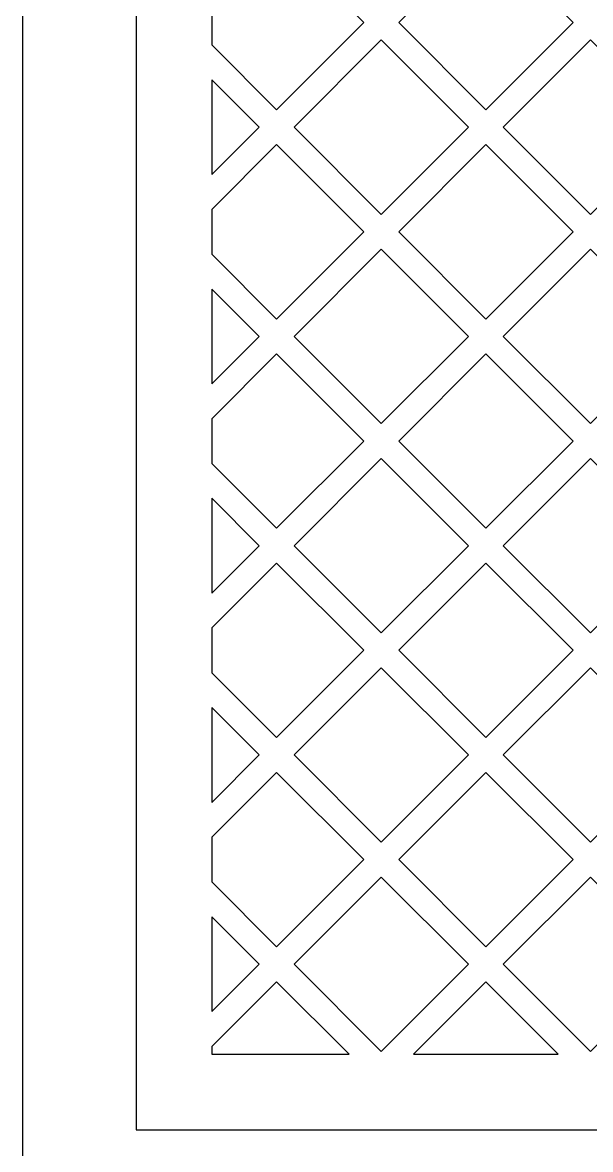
# Model space of a CAD drawing. Header units: centimetres. Extents: x -8.8 to 9.2, y -14.4 to 14.5.
# Drawn here: x -8.77 to -4.63, y -8.35 to -0.15 of the extents above; entities that cross this region are included whole.
import ezdxf

# ---------------------------------------------------------------- set-up
doc = ezdxf.new("R2010")
doc.units = ezdxf.units.CM
doc.header["$MEASUREMENT"] = 0
doc.layers.add('layer 1', color=7, linetype='Continuous')

msp = doc.modelspace()

# ---------------------------------------------------------------- linework, layer by layer
at = {"layer": 'layer 1', "color": 242}
for points, knots in [([(-8.76794, 14.52888), (-8.76794, 14.52888), (-0.49995, 14.52888), (-0.49995, 14.52888), (-0.49995, 14.52888), (-0.49995, 14.52888), (-0.49995, -14.40909), (-0.49995, -14.40909), (-0.49995, -14.40909), (-0.49995, -14.40909), (-8.76794, -14.40909), (-8.76794, -14.40909), (-8.76794, -14.40909), (-8.76794, -14.40909), (-8.76794, 14.52888), (-8.76794, 14.52888)], [0, 0, 0, 0, 0.2, 0.2, 0.2, 0.2, 0.4, 0.4, 0.4, 0.4, 0.6, 0.6, 0.6, 0.6, 1, 1, 1, 1]), ([(-7.94112, 9.4303), (-7.94112, 9.4303), (-1.32677, 9.4303), (-1.32677, 9.4303), (-1.32677, 9.4303), (-1.32677, 9.4303), (-1.32677, -8.2081), (-1.32677, -8.2081), (-1.32677, -8.2081), (-1.32677, -8.2081), (-7.94112, -8.2081), (-7.94112, -8.2081), (-7.94112, -8.2081), (-7.94112, -8.2081), (-7.94112, 9.4303), (-7.94112, 9.4303)], [0, 0, 0, 0, 0.2, 0.2, 0.2, 0.2, 0.4, 0.4, 0.4, 0.4, 0.6, 0.6, 0.6, 0.6, 1, 1, 1, 1]), ([(-7.94112, 9.4303), (-7.94112, 9.4303), (-1.32677, 9.4303), (-1.32677, 9.4303), (-1.32677, 9.4303), (-1.32677, 9.4303), (-1.32677, -8.2081), (-1.32677, -8.2081), (-1.32677, -8.2081), (-1.32677, -8.2081), (-7.94112, -8.2081), (-7.94112, -8.2081), (-7.94112, -8.2081), (-7.94112, -8.2081), (-7.94112, 9.4303), (-7.94112, 9.4303)], [0, 0, 0, 0, 0.2, 0.2, 0.2, 0.2, 0.4, 0.4, 0.4, 0.4, 0.6, 0.6, 0.6, 0.6, 1, 1, 1, 1]), ([(-7.38995, -0.31296), (-7.38995, -0.31296), (-7.38995, 0.01237), (-7.38995, 0.01237), (-7.38995, 0.01237), (-7.38995, 0.01237), (-6.91813, 0.48421), (-6.91813, 0.48421), (-6.91813, 0.48421), (-6.91813, 0.48421), (-6.28361, -0.15031), (-6.28361, -0.15031), (-6.28361, -0.15031), (-6.28361, -0.15031), (-6.91813, -0.78478), (-6.91813, -0.78478), (-6.91813, -0.78478), (-6.91813, -0.78478), (-7.38995, -0.31296), (-7.38995, -0.31296)], [0, 0, 0, 0, 0.1666667, 0.1666667, 0.1666667, 0.1666667, 0.3333333, 0.3333333, 0.3333333, 0.3333333, 0.5, 0.5, 0.5, 0.5, 0.6666667, 0.6666667, 0.6666667, 0.6666667, 1, 1, 1, 1]), ([(-5.39533, 0.48421), (-5.39533, 0.48421), (-4.76082, -0.15031), (-4.76082, -0.15031), (-4.76082, -0.15031), (-4.76082, -0.15031), (-5.39533, -0.78478), (-5.39533, -0.78478), (-5.39533, -0.78478), (-5.39533, -0.78478), (-6.02985, -0.15031), (-6.02985, -0.15031), (-6.02985, -0.15031), (-6.02985, -0.15031), (-5.39533, 0.48421), (-5.39533, 0.48421)], [0, 0, 0, 0, 0.2, 0.2, 0.2, 0.2, 0.4, 0.4, 0.4, 0.4, 0.6, 0.6, 0.6, 0.6, 1, 1, 1, 1]), ([(-6.15672, -0.27719), (-6.15672, -0.27719), (-5.52223, -0.91167), (-5.52223, -0.91167), (-5.52223, -0.91167), (-5.52223, -0.91167), (-6.15672, -1.5462), (-6.15672, -1.5462), (-6.15672, -1.5462), (-6.15672, -1.5462), (-6.79122, -0.91167), (-6.79122, -0.91167), (-6.79122, -0.91167), (-6.79122, -0.91167), (-6.15672, -0.27719), (-6.15672, -0.27719)], [0, 0, 0, 0, 0.2, 0.2, 0.2, 0.2, 0.4, 0.4, 0.4, 0.4, 0.6, 0.6, 0.6, 0.6, 1, 1, 1, 1]), ([(-4.63395, -0.27719), (-4.63395, -0.27719), (-3.99946, -0.91167), (-3.99946, -0.91167), (-3.99946, -0.91167), (-3.99946, -0.91167), (-4.63395, -1.5462), (-4.63395, -1.5462), (-4.63395, -1.5462), (-4.63395, -1.5462), (-5.26843, -0.91167), (-5.26843, -0.91167), (-5.26843, -0.91167), (-5.26843, -0.91167), (-4.63395, -0.27719), (-4.63395, -0.27719)], [0, 0, 0, 0, 0.2, 0.2, 0.2, 0.2, 0.4, 0.4, 0.4, 0.4, 0.6, 0.6, 0.6, 0.6, 1, 1, 1, 1]), ([(-7.38995, -1.25663), (-7.38995, -1.25663), (-7.38995, -0.56677), (-7.38995, -0.56677), (-7.38995, -0.56677), (-7.38995, -0.56677), (-7.04501, -0.91167), (-7.04501, -0.91167), (-7.04501, -0.91167), (-7.04501, -0.91167), (-7.38995, -1.25663), (-7.38995, -1.25663)], [0, 0, 0, 0, 0.25, 0.25, 0.25, 0.25, 0.5, 0.5, 0.5, 0.5, 1, 1, 1, 1]), ([(-7.38995, -1.83575), (-7.38995, -1.83575), (-7.38995, -1.51036), (-7.38995, -1.51036), (-7.38995, -1.51036), (-7.38995, -1.51036), (-6.91813, -1.03857), (-6.91813, -1.03857), (-6.91813, -1.03857), (-6.91813, -1.03857), (-6.28361, -1.6731), (-6.28361, -1.6731), (-6.28361, -1.6731), (-6.28361, -1.6731), (-6.91813, -2.30761), (-6.91813, -2.30761), (-6.91813, -2.30761), (-6.91813, -2.30761), (-7.38995, -1.83575), (-7.38995, -1.83575)], [0, 0, 0, 0, 0.1666667, 0.1666667, 0.1666667, 0.1666667, 0.3333333, 0.3333333, 0.3333333, 0.3333333, 0.5, 0.5, 0.5, 0.5, 0.6666667, 0.6666667, 0.6666667, 0.6666667, 1, 1, 1, 1]), ([(-5.39533, -1.03857), (-5.39533, -1.03857), (-4.76082, -1.6731), (-4.76082, -1.6731), (-4.76082, -1.6731), (-4.76082, -1.6731), (-5.39533, -2.30761), (-5.39533, -2.30761), (-5.39533, -2.30761), (-5.39533, -2.30761), (-6.02985, -1.6731), (-6.02985, -1.6731), (-6.02985, -1.6731), (-6.02985, -1.6731), (-5.39533, -1.03857), (-5.39533, -1.03857)], [0, 0, 0, 0, 0.2, 0.2, 0.2, 0.2, 0.4, 0.4, 0.4, 0.4, 0.6, 0.6, 0.6, 0.6, 1, 1, 1, 1]), ([(-6.15672, -1.80001), (-6.15672, -1.80001), (-5.52223, -2.43444), (-5.52223, -2.43444), (-5.52223, -2.43444), (-5.52223, -2.43444), (-6.15672, -3.06895), (-6.15672, -3.06895), (-6.15672, -3.06895), (-6.15672, -3.06895), (-6.79122, -2.43444), (-6.79122, -2.43444), (-6.79122, -2.43444), (-6.79122, -2.43444), (-6.15672, -1.80001), (-6.15672, -1.80001)], [0, 0, 0, 0, 0.2, 0.2, 0.2, 0.2, 0.4, 0.4, 0.4, 0.4, 0.6, 0.6, 0.6, 0.6, 1, 1, 1, 1]), ([(-4.63395, -1.80001), (-4.63395, -1.80001), (-3.99946, -2.43444), (-3.99946, -2.43444), (-3.99946, -2.43444), (-3.99946, -2.43444), (-4.63395, -3.06895), (-4.63395, -3.06895), (-4.63395, -3.06895), (-4.63395, -3.06895), (-5.26843, -2.43444), (-5.26843, -2.43444), (-5.26843, -2.43444), (-5.26843, -2.43444), (-4.63395, -1.80001), (-4.63395, -1.80001)], [0, 0, 0, 0, 0.2, 0.2, 0.2, 0.2, 0.4, 0.4, 0.4, 0.4, 0.6, 0.6, 0.6, 0.6, 1, 1, 1, 1]), ([(-7.38995, -2.77938), (-7.38995, -2.77938), (-7.38995, -2.08956), (-7.38995, -2.08956), (-7.38995, -2.08956), (-7.38995, -2.08956), (-7.04501, -2.43444), (-7.04501, -2.43444), (-7.04501, -2.43444), (-7.04501, -2.43444), (-7.38995, -2.77938), (-7.38995, -2.77938)], [0, 0, 0, 0, 0.25, 0.25, 0.25, 0.25, 0.5, 0.5, 0.5, 0.5, 1, 1, 1, 1]), ([(-7.38995, -3.3585), (-7.38995, -3.3585), (-7.38995, -3.03319), (-7.38995, -3.03319), (-7.38995, -3.03319), (-7.38995, -3.03319), (-6.91813, -2.56134), (-6.91813, -2.56134), (-6.91813, -2.56134), (-6.91813, -2.56134), (-6.28361, -3.19586), (-6.28361, -3.19586), (-6.28361, -3.19586), (-6.28361, -3.19586), (-6.91813, -3.83036), (-6.91813, -3.83036), (-6.91813, -3.83036), (-6.91813, -3.83036), (-7.38995, -3.3585), (-7.38995, -3.3585)], [0, 0, 0, 0, 0.1666667, 0.1666667, 0.1666667, 0.1666667, 0.3333333, 0.3333333, 0.3333333, 0.3333333, 0.5, 0.5, 0.5, 0.5, 0.6666667, 0.6666667, 0.6666667, 0.6666667, 1, 1, 1, 1]), ([(-5.39533, -2.56134), (-5.39533, -2.56134), (-4.76082, -3.19586), (-4.76082, -3.19586), (-4.76082, -3.19586), (-4.76082, -3.19586), (-5.39533, -3.83036), (-5.39533, -3.83036), (-5.39533, -3.83036), (-5.39533, -3.83036), (-6.02985, -3.19586), (-6.02985, -3.19586), (-6.02985, -3.19586), (-6.02985, -3.19586), (-5.39533, -2.56134), (-5.39533, -2.56134)], [0, 0, 0, 0, 0.2, 0.2, 0.2, 0.2, 0.4, 0.4, 0.4, 0.4, 0.6, 0.6, 0.6, 0.6, 1, 1, 1, 1]), ([(-6.15672, -3.32273), (-6.15672, -3.32273), (-5.52223, -3.95724), (-5.52223, -3.95724), (-5.52223, -3.95724), (-5.52223, -3.95724), (-6.15672, -4.59174), (-6.15672, -4.59174), (-6.15672, -4.59174), (-6.15672, -4.59174), (-6.79122, -3.95724), (-6.79122, -3.95724), (-6.79122, -3.95724), (-6.79122, -3.95724), (-6.15672, -3.32273), (-6.15672, -3.32273)], [0, 0, 0, 0, 0.2, 0.2, 0.2, 0.2, 0.4, 0.4, 0.4, 0.4, 0.6, 0.6, 0.6, 0.6, 1, 1, 1, 1]), ([(-4.63395, -3.32273), (-4.63395, -3.32273), (-3.99946, -3.95724), (-3.99946, -3.95724), (-3.99946, -3.95724), (-3.99946, -3.95724), (-4.63395, -4.59174), (-4.63395, -4.59174), (-4.63395, -4.59174), (-4.63395, -4.59174), (-5.26843, -3.95724), (-5.26843, -3.95724), (-5.26843, -3.95724), (-5.26843, -3.95724), (-4.63395, -3.32273), (-4.63395, -3.32273)], [0, 0, 0, 0, 0.2, 0.2, 0.2, 0.2, 0.4, 0.4, 0.4, 0.4, 0.6, 0.6, 0.6, 0.6, 1, 1, 1, 1]), ([(-7.38995, -4.30218), (-7.38995, -4.30218), (-7.38995, -3.61231), (-7.38995, -3.61231), (-7.38995, -3.61231), (-7.38995, -3.61231), (-7.04501, -3.95724), (-7.04501, -3.95724), (-7.04501, -3.95724), (-7.04501, -3.95724), (-7.38995, -4.30218), (-7.38995, -4.30218)], [0, 0, 0, 0, 0.25, 0.25, 0.25, 0.25, 0.5, 0.5, 0.5, 0.5, 1, 1, 1, 1]), ([(-7.38995, -4.88128), (-7.38995, -4.88128), (-7.38995, -4.55599), (-7.38995, -4.55599), (-7.38995, -4.55599), (-7.38995, -4.55599), (-6.91813, -4.08413), (-6.91813, -4.08413), (-6.91813, -4.08413), (-6.91813, -4.08413), (-6.28361, -4.71863), (-6.28361, -4.71863), (-6.28361, -4.71863), (-6.28361, -4.71863), (-6.91813, -5.35316), (-6.91813, -5.35316), (-6.91813, -5.35316), (-6.91813, -5.35316), (-7.38995, -4.88128), (-7.38995, -4.88128)], [0, 0, 0, 0, 0.1666667, 0.1666667, 0.1666667, 0.1666667, 0.3333333, 0.3333333, 0.3333333, 0.3333333, 0.5, 0.5, 0.5, 0.5, 0.6666667, 0.6666667, 0.6666667, 0.6666667, 1, 1, 1, 1]), ([(-5.39533, -4.08413), (-5.39533, -4.08413), (-4.76082, -4.71863), (-4.76082, -4.71863), (-4.76082, -4.71863), (-4.76082, -4.71863), (-5.39533, -5.35316), (-5.39533, -5.35316), (-5.39533, -5.35316), (-5.39533, -5.35316), (-6.02985, -4.71863), (-6.02985, -4.71863), (-6.02985, -4.71863), (-6.02985, -4.71863), (-5.39533, -4.08413), (-5.39533, -4.08413)], [0, 0, 0, 0, 0.2, 0.2, 0.2, 0.2, 0.4, 0.4, 0.4, 0.4, 0.6, 0.6, 0.6, 0.6, 1, 1, 1, 1]), ([(-6.15672, -4.84558), (-6.15672, -4.84558), (-5.52223, -5.48003), (-5.52223, -5.48003), (-5.52223, -5.48003), (-5.52223, -5.48003), (-6.15672, -6.1145), (-6.15672, -6.1145), (-6.15672, -6.1145), (-6.15672, -6.1145), (-6.79122, -5.48003), (-6.79122, -5.48003), (-6.79122, -5.48003), (-6.79122, -5.48003), (-6.15672, -4.84558), (-6.15672, -4.84558)], [0, 0, 0, 0, 0.2, 0.2, 0.2, 0.2, 0.4, 0.4, 0.4, 0.4, 0.6, 0.6, 0.6, 0.6, 1, 1, 1, 1]), ([(-4.63395, -4.84558), (-4.63395, -4.84558), (-3.99946, -5.48003), (-3.99946, -5.48003), (-3.99946, -5.48003), (-3.99946, -5.48003), (-4.63395, -6.1145), (-4.63395, -6.1145), (-4.63395, -6.1145), (-4.63395, -6.1145), (-5.26843, -5.48003), (-5.26843, -5.48003), (-5.26843, -5.48003), (-5.26843, -5.48003), (-4.63395, -4.84558), (-4.63395, -4.84558)], [0, 0, 0, 0, 0.2, 0.2, 0.2, 0.2, 0.4, 0.4, 0.4, 0.4, 0.6, 0.6, 0.6, 0.6, 1, 1, 1, 1]), ([(-7.38995, -5.82494), (-7.38995, -5.82494), (-7.38995, -5.1351), (-7.38995, -5.1351), (-7.38995, -5.1351), (-7.38995, -5.1351), (-7.04501, -5.48003), (-7.04501, -5.48003), (-7.04501, -5.48003), (-7.04501, -5.48003), (-7.38995, -5.82494), (-7.38995, -5.82494)], [0, 0, 0, 0, 0.25, 0.25, 0.25, 0.25, 0.5, 0.5, 0.5, 0.5, 1, 1, 1, 1]), ([(-7.38995, -6.40406), (-7.38995, -6.40406), (-7.38995, -6.07873), (-7.38995, -6.07873), (-7.38995, -6.07873), (-7.38995, -6.07873), (-6.91813, -5.6069), (-6.91813, -5.6069), (-6.91813, -5.6069), (-6.91813, -5.6069), (-6.28361, -6.24143), (-6.28361, -6.24143), (-6.28361, -6.24143), (-6.28361, -6.24143), (-6.91813, -6.8759), (-6.91813, -6.8759), (-6.91813, -6.8759), (-6.91813, -6.8759), (-7.38995, -6.40406), (-7.38995, -6.40406)], [0, 0, 0, 0, 0.1666667, 0.1666667, 0.1666667, 0.1666667, 0.3333333, 0.3333333, 0.3333333, 0.3333333, 0.5, 0.5, 0.5, 0.5, 0.6666667, 0.6666667, 0.6666667, 0.6666667, 1, 1, 1, 1]), ([(-5.39533, -5.6069), (-5.39533, -5.6069), (-4.76082, -6.24143), (-4.76082, -6.24143), (-4.76082, -6.24143), (-4.76082, -6.24143), (-5.39533, -6.8759), (-5.39533, -6.8759), (-5.39533, -6.8759), (-5.39533, -6.8759), (-6.02985, -6.24143), (-6.02985, -6.24143), (-6.02985, -6.24143), (-6.02985, -6.24143), (-5.39533, -5.6069), (-5.39533, -5.6069)], [0, 0, 0, 0, 0.2, 0.2, 0.2, 0.2, 0.4, 0.4, 0.4, 0.4, 0.6, 0.6, 0.6, 0.6, 1, 1, 1, 1]), ([(-6.15672, -6.36833), (-6.15672, -6.36833), (-5.52223, -7.00281), (-5.52223, -7.00281), (-5.52223, -7.00281), (-5.52223, -7.00281), (-6.15672, -7.63728), (-6.15672, -7.63728), (-6.15672, -7.63728), (-6.15672, -7.63728), (-6.79122, -7.00281), (-6.79122, -7.00281), (-6.79122, -7.00281), (-6.79122, -7.00281), (-6.15672, -6.36833), (-6.15672, -6.36833)], [0, 0, 0, 0, 0.2, 0.2, 0.2, 0.2, 0.4, 0.4, 0.4, 0.4, 0.6, 0.6, 0.6, 0.6, 1, 1, 1, 1]), ([(-4.63395, -6.36833), (-4.63395, -6.36833), (-3.99946, -7.00281), (-3.99946, -7.00281), (-3.99946, -7.00281), (-3.99946, -7.00281), (-4.63395, -7.63728), (-4.63395, -7.63728), (-4.63395, -7.63728), (-4.63395, -7.63728), (-5.26843, -7.00281), (-5.26843, -7.00281), (-5.26843, -7.00281), (-5.26843, -7.00281), (-4.63395, -6.36833), (-4.63395, -6.36833)], [0, 0, 0, 0, 0.2, 0.2, 0.2, 0.2, 0.4, 0.4, 0.4, 0.4, 0.6, 0.6, 0.6, 0.6, 1, 1, 1, 1]), ([(-7.38995, -7.34772), (-7.38995, -7.34772), (-7.38995, -6.65787), (-7.38995, -6.65787), (-7.38995, -6.65787), (-7.38995, -6.65787), (-7.04501, -7.00281), (-7.04501, -7.00281), (-7.04501, -7.00281), (-7.04501, -7.00281), (-7.38995, -7.34772), (-7.38995, -7.34772)], [0, 0, 0, 0, 0.25, 0.25, 0.25, 0.25, 0.5, 0.5, 0.5, 0.5, 1, 1, 1, 1]), ([(-6.39091, -7.65686), (-6.39091, -7.65686), (-7.38995, -7.65686), (-7.38995, -7.65686), (-7.38995, -7.65686), (-7.38995, -7.65686), (-7.38995, -7.60153), (-7.38995, -7.60153), (-7.38995, -7.60153), (-7.38995, -7.60153), (-6.91813, -7.1297), (-6.91813, -7.1297), (-6.91813, -7.1297), (-6.91813, -7.1297), (-6.39091, -7.65686), (-6.39091, -7.65686)], [0, 0, 0, 0, 0.2, 0.2, 0.2, 0.2, 0.4, 0.4, 0.4, 0.4, 0.6, 0.6, 0.6, 0.6, 1, 1, 1, 1]), ([(-4.86814, -7.65686), (-4.86814, -7.65686), (-5.92252, -7.65686), (-5.92252, -7.65686), (-5.92252, -7.65686), (-5.92252, -7.65686), (-5.39533, -7.1297), (-5.39533, -7.1297), (-5.39533, -7.1297), (-5.39533, -7.1297), (-4.86814, -7.65686), (-4.86814, -7.65686)], [0, 0, 0, 0, 0.25, 0.25, 0.25, 0.25, 0.5, 0.5, 0.5, 0.5, 1, 1, 1, 1])]:
    msp.add_open_spline(points, degree=3, knots=knots, dxfattribs=at)
at = {"layer": 'layer 1', "color": 177, "lineweight": 9}
for points, knots in [([(-8.76794, 14.52888), (-8.76794, 14.52888), (-0.49995, 14.52888), (-0.49995, 14.52888), (-0.49995, 14.52888), (-0.49995, 14.52888), (-0.49995, -14.40909), (-0.49995, -14.40909), (-0.49995, -14.40909), (-0.49995, -14.40909), (-8.76794, -14.40909), (-8.76794, -14.40909), (-8.76794, -14.40909), (-8.76794, -14.40909), (-8.76794, 14.52888), (-8.76794, 14.52888)], [0, 0, 0, 0, 0.2, 0.2, 0.2, 0.2, 0.4, 0.4, 0.4, 0.4, 0.6, 0.6, 0.6, 0.6, 1, 1, 1, 1]), ([(-7.94112, 9.4303), (-7.94112, 9.4303), (-1.32677, 9.4303), (-1.32677, 9.4303), (-1.32677, 9.4303), (-1.32677, 9.4303), (-1.32677, -8.2081), (-1.32677, -8.2081), (-1.32677, -8.2081), (-1.32677, -8.2081), (-7.94112, -8.2081), (-7.94112, -8.2081), (-7.94112, -8.2081), (-7.94112, -8.2081), (-7.94112, 9.4303), (-7.94112, 9.4303)], [0, 0, 0, 0, 0.2, 0.2, 0.2, 0.2, 0.4, 0.4, 0.4, 0.4, 0.6, 0.6, 0.6, 0.6, 1, 1, 1, 1]), ([(-7.94112, 9.4303), (-7.94112, 9.4303), (-1.32677, 9.4303), (-1.32677, 9.4303), (-1.32677, 9.4303), (-1.32677, 9.4303), (-1.32677, -8.2081), (-1.32677, -8.2081), (-1.32677, -8.2081), (-1.32677, -8.2081), (-7.94112, -8.2081), (-7.94112, -8.2081), (-7.94112, -8.2081), (-7.94112, -8.2081), (-7.94112, 9.4303), (-7.94112, 9.4303)], [0, 0, 0, 0, 0.2, 0.2, 0.2, 0.2, 0.4, 0.4, 0.4, 0.4, 0.6, 0.6, 0.6, 0.6, 1, 1, 1, 1]), ([(-7.38995, -0.31296), (-7.38995, -0.31296), (-7.38995, 0.01237), (-7.38995, 0.01237), (-7.38995, 0.01237), (-7.38995, 0.01237), (-6.91813, 0.48421), (-6.91813, 0.48421), (-6.91813, 0.48421), (-6.91813, 0.48421), (-6.28361, -0.15031), (-6.28361, -0.15031), (-6.28361, -0.15031), (-6.28361, -0.15031), (-6.91813, -0.78478), (-6.91813, -0.78478), (-6.91813, -0.78478), (-6.91813, -0.78478), (-7.38995, -0.31296), (-7.38995, -0.31296)], [0, 0, 0, 0, 0.1666667, 0.1666667, 0.1666667, 0.1666667, 0.3333333, 0.3333333, 0.3333333, 0.3333333, 0.5, 0.5, 0.5, 0.5, 0.6666667, 0.6666667, 0.6666667, 0.6666667, 1, 1, 1, 1]), ([(-5.39533, 0.48421), (-5.39533, 0.48421), (-4.76082, -0.15031), (-4.76082, -0.15031), (-4.76082, -0.15031), (-4.76082, -0.15031), (-5.39533, -0.78478), (-5.39533, -0.78478), (-5.39533, -0.78478), (-5.39533, -0.78478), (-6.02985, -0.15031), (-6.02985, -0.15031), (-6.02985, -0.15031), (-6.02985, -0.15031), (-5.39533, 0.48421), (-5.39533, 0.48421)], [0, 0, 0, 0, 0.2, 0.2, 0.2, 0.2, 0.4, 0.4, 0.4, 0.4, 0.6, 0.6, 0.6, 0.6, 1, 1, 1, 1]), ([(-6.15672, -0.27719), (-6.15672, -0.27719), (-5.52223, -0.91167), (-5.52223, -0.91167), (-5.52223, -0.91167), (-5.52223, -0.91167), (-6.15672, -1.5462), (-6.15672, -1.5462), (-6.15672, -1.5462), (-6.15672, -1.5462), (-6.79122, -0.91167), (-6.79122, -0.91167), (-6.79122, -0.91167), (-6.79122, -0.91167), (-6.15672, -0.27719), (-6.15672, -0.27719)], [0, 0, 0, 0, 0.2, 0.2, 0.2, 0.2, 0.4, 0.4, 0.4, 0.4, 0.6, 0.6, 0.6, 0.6, 1, 1, 1, 1]), ([(-4.63395, -0.27719), (-4.63395, -0.27719), (-3.99946, -0.91167), (-3.99946, -0.91167), (-3.99946, -0.91167), (-3.99946, -0.91167), (-4.63395, -1.5462), (-4.63395, -1.5462), (-4.63395, -1.5462), (-4.63395, -1.5462), (-5.26843, -0.91167), (-5.26843, -0.91167), (-5.26843, -0.91167), (-5.26843, -0.91167), (-4.63395, -0.27719), (-4.63395, -0.27719)], [0, 0, 0, 0, 0.2, 0.2, 0.2, 0.2, 0.4, 0.4, 0.4, 0.4, 0.6, 0.6, 0.6, 0.6, 1, 1, 1, 1]), ([(-7.38995, -1.25663), (-7.38995, -1.25663), (-7.38995, -0.56677), (-7.38995, -0.56677), (-7.38995, -0.56677), (-7.38995, -0.56677), (-7.04501, -0.91167), (-7.04501, -0.91167), (-7.04501, -0.91167), (-7.04501, -0.91167), (-7.38995, -1.25663), (-7.38995, -1.25663)], [0, 0, 0, 0, 0.25, 0.25, 0.25, 0.25, 0.5, 0.5, 0.5, 0.5, 1, 1, 1, 1]), ([(-7.38995, -1.83575), (-7.38995, -1.83575), (-7.38995, -1.51036), (-7.38995, -1.51036), (-7.38995, -1.51036), (-7.38995, -1.51036), (-6.91813, -1.03857), (-6.91813, -1.03857), (-6.91813, -1.03857), (-6.91813, -1.03857), (-6.28361, -1.6731), (-6.28361, -1.6731), (-6.28361, -1.6731), (-6.28361, -1.6731), (-6.91813, -2.30761), (-6.91813, -2.30761), (-6.91813, -2.30761), (-6.91813, -2.30761), (-7.38995, -1.83575), (-7.38995, -1.83575)], [0, 0, 0, 0, 0.1666667, 0.1666667, 0.1666667, 0.1666667, 0.3333333, 0.3333333, 0.3333333, 0.3333333, 0.5, 0.5, 0.5, 0.5, 0.6666667, 0.6666667, 0.6666667, 0.6666667, 1, 1, 1, 1]), ([(-5.39533, -1.03857), (-5.39533, -1.03857), (-4.76082, -1.6731), (-4.76082, -1.6731), (-4.76082, -1.6731), (-4.76082, -1.6731), (-5.39533, -2.30761), (-5.39533, -2.30761), (-5.39533, -2.30761), (-5.39533, -2.30761), (-6.02985, -1.6731), (-6.02985, -1.6731), (-6.02985, -1.6731), (-6.02985, -1.6731), (-5.39533, -1.03857), (-5.39533, -1.03857)], [0, 0, 0, 0, 0.2, 0.2, 0.2, 0.2, 0.4, 0.4, 0.4, 0.4, 0.6, 0.6, 0.6, 0.6, 1, 1, 1, 1]), ([(-6.15672, -1.80001), (-6.15672, -1.80001), (-5.52223, -2.43444), (-5.52223, -2.43444), (-5.52223, -2.43444), (-5.52223, -2.43444), (-6.15672, -3.06895), (-6.15672, -3.06895), (-6.15672, -3.06895), (-6.15672, -3.06895), (-6.79122, -2.43444), (-6.79122, -2.43444), (-6.79122, -2.43444), (-6.79122, -2.43444), (-6.15672, -1.80001), (-6.15672, -1.80001)], [0, 0, 0, 0, 0.2, 0.2, 0.2, 0.2, 0.4, 0.4, 0.4, 0.4, 0.6, 0.6, 0.6, 0.6, 1, 1, 1, 1]), ([(-4.63395, -1.80001), (-4.63395, -1.80001), (-3.99946, -2.43444), (-3.99946, -2.43444), (-3.99946, -2.43444), (-3.99946, -2.43444), (-4.63395, -3.06895), (-4.63395, -3.06895), (-4.63395, -3.06895), (-4.63395, -3.06895), (-5.26843, -2.43444), (-5.26843, -2.43444), (-5.26843, -2.43444), (-5.26843, -2.43444), (-4.63395, -1.80001), (-4.63395, -1.80001)], [0, 0, 0, 0, 0.2, 0.2, 0.2, 0.2, 0.4, 0.4, 0.4, 0.4, 0.6, 0.6, 0.6, 0.6, 1, 1, 1, 1]), ([(-7.38995, -2.77938), (-7.38995, -2.77938), (-7.38995, -2.08956), (-7.38995, -2.08956), (-7.38995, -2.08956), (-7.38995, -2.08956), (-7.04501, -2.43444), (-7.04501, -2.43444), (-7.04501, -2.43444), (-7.04501, -2.43444), (-7.38995, -2.77938), (-7.38995, -2.77938)], [0, 0, 0, 0, 0.25, 0.25, 0.25, 0.25, 0.5, 0.5, 0.5, 0.5, 1, 1, 1, 1]), ([(-7.38995, -3.3585), (-7.38995, -3.3585), (-7.38995, -3.03319), (-7.38995, -3.03319), (-7.38995, -3.03319), (-7.38995, -3.03319), (-6.91813, -2.56134), (-6.91813, -2.56134), (-6.91813, -2.56134), (-6.91813, -2.56134), (-6.28361, -3.19586), (-6.28361, -3.19586), (-6.28361, -3.19586), (-6.28361, -3.19586), (-6.91813, -3.83036), (-6.91813, -3.83036), (-6.91813, -3.83036), (-6.91813, -3.83036), (-7.38995, -3.3585), (-7.38995, -3.3585)], [0, 0, 0, 0, 0.1666667, 0.1666667, 0.1666667, 0.1666667, 0.3333333, 0.3333333, 0.3333333, 0.3333333, 0.5, 0.5, 0.5, 0.5, 0.6666667, 0.6666667, 0.6666667, 0.6666667, 1, 1, 1, 1]), ([(-5.39533, -2.56134), (-5.39533, -2.56134), (-4.76082, -3.19586), (-4.76082, -3.19586), (-4.76082, -3.19586), (-4.76082, -3.19586), (-5.39533, -3.83036), (-5.39533, -3.83036), (-5.39533, -3.83036), (-5.39533, -3.83036), (-6.02985, -3.19586), (-6.02985, -3.19586), (-6.02985, -3.19586), (-6.02985, -3.19586), (-5.39533, -2.56134), (-5.39533, -2.56134)], [0, 0, 0, 0, 0.2, 0.2, 0.2, 0.2, 0.4, 0.4, 0.4, 0.4, 0.6, 0.6, 0.6, 0.6, 1, 1, 1, 1]), ([(-6.15672, -3.32273), (-6.15672, -3.32273), (-5.52223, -3.95724), (-5.52223, -3.95724), (-5.52223, -3.95724), (-5.52223, -3.95724), (-6.15672, -4.59174), (-6.15672, -4.59174), (-6.15672, -4.59174), (-6.15672, -4.59174), (-6.79122, -3.95724), (-6.79122, -3.95724), (-6.79122, -3.95724), (-6.79122, -3.95724), (-6.15672, -3.32273), (-6.15672, -3.32273)], [0, 0, 0, 0, 0.2, 0.2, 0.2, 0.2, 0.4, 0.4, 0.4, 0.4, 0.6, 0.6, 0.6, 0.6, 1, 1, 1, 1]), ([(-4.63395, -3.32273), (-4.63395, -3.32273), (-3.99946, -3.95724), (-3.99946, -3.95724), (-3.99946, -3.95724), (-3.99946, -3.95724), (-4.63395, -4.59174), (-4.63395, -4.59174), (-4.63395, -4.59174), (-4.63395, -4.59174), (-5.26843, -3.95724), (-5.26843, -3.95724), (-5.26843, -3.95724), (-5.26843, -3.95724), (-4.63395, -3.32273), (-4.63395, -3.32273)], [0, 0, 0, 0, 0.2, 0.2, 0.2, 0.2, 0.4, 0.4, 0.4, 0.4, 0.6, 0.6, 0.6, 0.6, 1, 1, 1, 1]), ([(-7.38995, -4.30218), (-7.38995, -4.30218), (-7.38995, -3.61231), (-7.38995, -3.61231), (-7.38995, -3.61231), (-7.38995, -3.61231), (-7.04501, -3.95724), (-7.04501, -3.95724), (-7.04501, -3.95724), (-7.04501, -3.95724), (-7.38995, -4.30218), (-7.38995, -4.30218)], [0, 0, 0, 0, 0.25, 0.25, 0.25, 0.25, 0.5, 0.5, 0.5, 0.5, 1, 1, 1, 1]), ([(-7.38995, -4.88128), (-7.38995, -4.88128), (-7.38995, -4.55599), (-7.38995, -4.55599), (-7.38995, -4.55599), (-7.38995, -4.55599), (-6.91813, -4.08413), (-6.91813, -4.08413), (-6.91813, -4.08413), (-6.91813, -4.08413), (-6.28361, -4.71863), (-6.28361, -4.71863), (-6.28361, -4.71863), (-6.28361, -4.71863), (-6.91813, -5.35316), (-6.91813, -5.35316), (-6.91813, -5.35316), (-6.91813, -5.35316), (-7.38995, -4.88128), (-7.38995, -4.88128)], [0, 0, 0, 0, 0.1666667, 0.1666667, 0.1666667, 0.1666667, 0.3333333, 0.3333333, 0.3333333, 0.3333333, 0.5, 0.5, 0.5, 0.5, 0.6666667, 0.6666667, 0.6666667, 0.6666667, 1, 1, 1, 1]), ([(-5.39533, -4.08413), (-5.39533, -4.08413), (-4.76082, -4.71863), (-4.76082, -4.71863), (-4.76082, -4.71863), (-4.76082, -4.71863), (-5.39533, -5.35316), (-5.39533, -5.35316), (-5.39533, -5.35316), (-5.39533, -5.35316), (-6.02985, -4.71863), (-6.02985, -4.71863), (-6.02985, -4.71863), (-6.02985, -4.71863), (-5.39533, -4.08413), (-5.39533, -4.08413)], [0, 0, 0, 0, 0.2, 0.2, 0.2, 0.2, 0.4, 0.4, 0.4, 0.4, 0.6, 0.6, 0.6, 0.6, 1, 1, 1, 1]), ([(-6.15672, -4.84558), (-6.15672, -4.84558), (-5.52223, -5.48003), (-5.52223, -5.48003), (-5.52223, -5.48003), (-5.52223, -5.48003), (-6.15672, -6.1145), (-6.15672, -6.1145), (-6.15672, -6.1145), (-6.15672, -6.1145), (-6.79122, -5.48003), (-6.79122, -5.48003), (-6.79122, -5.48003), (-6.79122, -5.48003), (-6.15672, -4.84558), (-6.15672, -4.84558)], [0, 0, 0, 0, 0.2, 0.2, 0.2, 0.2, 0.4, 0.4, 0.4, 0.4, 0.6, 0.6, 0.6, 0.6, 1, 1, 1, 1]), ([(-4.63395, -4.84558), (-4.63395, -4.84558), (-3.99946, -5.48003), (-3.99946, -5.48003), (-3.99946, -5.48003), (-3.99946, -5.48003), (-4.63395, -6.1145), (-4.63395, -6.1145), (-4.63395, -6.1145), (-4.63395, -6.1145), (-5.26843, -5.48003), (-5.26843, -5.48003), (-5.26843, -5.48003), (-5.26843, -5.48003), (-4.63395, -4.84558), (-4.63395, -4.84558)], [0, 0, 0, 0, 0.2, 0.2, 0.2, 0.2, 0.4, 0.4, 0.4, 0.4, 0.6, 0.6, 0.6, 0.6, 1, 1, 1, 1]), ([(-7.38995, -5.82494), (-7.38995, -5.82494), (-7.38995, -5.1351), (-7.38995, -5.1351), (-7.38995, -5.1351), (-7.38995, -5.1351), (-7.04501, -5.48003), (-7.04501, -5.48003), (-7.04501, -5.48003), (-7.04501, -5.48003), (-7.38995, -5.82494), (-7.38995, -5.82494)], [0, 0, 0, 0, 0.25, 0.25, 0.25, 0.25, 0.5, 0.5, 0.5, 0.5, 1, 1, 1, 1]), ([(-7.38995, -6.40406), (-7.38995, -6.40406), (-7.38995, -6.07873), (-7.38995, -6.07873), (-7.38995, -6.07873), (-7.38995, -6.07873), (-6.91813, -5.6069), (-6.91813, -5.6069), (-6.91813, -5.6069), (-6.91813, -5.6069), (-6.28361, -6.24143), (-6.28361, -6.24143), (-6.28361, -6.24143), (-6.28361, -6.24143), (-6.91813, -6.8759), (-6.91813, -6.8759), (-6.91813, -6.8759), (-6.91813, -6.8759), (-7.38995, -6.40406), (-7.38995, -6.40406)], [0, 0, 0, 0, 0.1666667, 0.1666667, 0.1666667, 0.1666667, 0.3333333, 0.3333333, 0.3333333, 0.3333333, 0.5, 0.5, 0.5, 0.5, 0.6666667, 0.6666667, 0.6666667, 0.6666667, 1, 1, 1, 1]), ([(-5.39533, -5.6069), (-5.39533, -5.6069), (-4.76082, -6.24143), (-4.76082, -6.24143), (-4.76082, -6.24143), (-4.76082, -6.24143), (-5.39533, -6.8759), (-5.39533, -6.8759), (-5.39533, -6.8759), (-5.39533, -6.8759), (-6.02985, -6.24143), (-6.02985, -6.24143), (-6.02985, -6.24143), (-6.02985, -6.24143), (-5.39533, -5.6069), (-5.39533, -5.6069)], [0, 0, 0, 0, 0.2, 0.2, 0.2, 0.2, 0.4, 0.4, 0.4, 0.4, 0.6, 0.6, 0.6, 0.6, 1, 1, 1, 1]), ([(-6.15672, -6.36833), (-6.15672, -6.36833), (-5.52223, -7.00281), (-5.52223, -7.00281), (-5.52223, -7.00281), (-5.52223, -7.00281), (-6.15672, -7.63728), (-6.15672, -7.63728), (-6.15672, -7.63728), (-6.15672, -7.63728), (-6.79122, -7.00281), (-6.79122, -7.00281), (-6.79122, -7.00281), (-6.79122, -7.00281), (-6.15672, -6.36833), (-6.15672, -6.36833)], [0, 0, 0, 0, 0.2, 0.2, 0.2, 0.2, 0.4, 0.4, 0.4, 0.4, 0.6, 0.6, 0.6, 0.6, 1, 1, 1, 1]), ([(-4.63395, -6.36833), (-4.63395, -6.36833), (-3.99946, -7.00281), (-3.99946, -7.00281), (-3.99946, -7.00281), (-3.99946, -7.00281), (-4.63395, -7.63728), (-4.63395, -7.63728), (-4.63395, -7.63728), (-4.63395, -7.63728), (-5.26843, -7.00281), (-5.26843, -7.00281), (-5.26843, -7.00281), (-5.26843, -7.00281), (-4.63395, -6.36833), (-4.63395, -6.36833)], [0, 0, 0, 0, 0.2, 0.2, 0.2, 0.2, 0.4, 0.4, 0.4, 0.4, 0.6, 0.6, 0.6, 0.6, 1, 1, 1, 1]), ([(-7.38995, -7.34772), (-7.38995, -7.34772), (-7.38995, -6.65787), (-7.38995, -6.65787), (-7.38995, -6.65787), (-7.38995, -6.65787), (-7.04501, -7.00281), (-7.04501, -7.00281), (-7.04501, -7.00281), (-7.04501, -7.00281), (-7.38995, -7.34772), (-7.38995, -7.34772)], [0, 0, 0, 0, 0.25, 0.25, 0.25, 0.25, 0.5, 0.5, 0.5, 0.5, 1, 1, 1, 1]), ([(-6.39091, -7.65686), (-6.39091, -7.65686), (-7.38995, -7.65686), (-7.38995, -7.65686), (-7.38995, -7.65686), (-7.38995, -7.65686), (-7.38995, -7.60153), (-7.38995, -7.60153), (-7.38995, -7.60153), (-7.38995, -7.60153), (-6.91813, -7.1297), (-6.91813, -7.1297), (-6.91813, -7.1297), (-6.91813, -7.1297), (-6.39091, -7.65686), (-6.39091, -7.65686)], [0, 0, 0, 0, 0.2, 0.2, 0.2, 0.2, 0.4, 0.4, 0.4, 0.4, 0.6, 0.6, 0.6, 0.6, 1, 1, 1, 1]), ([(-4.86814, -7.65686), (-4.86814, -7.65686), (-5.92252, -7.65686), (-5.92252, -7.65686), (-5.92252, -7.65686), (-5.92252, -7.65686), (-5.39533, -7.1297), (-5.39533, -7.1297), (-5.39533, -7.1297), (-5.39533, -7.1297), (-4.86814, -7.65686), (-4.86814, -7.65686)], [0, 0, 0, 0, 0.25, 0.25, 0.25, 0.25, 0.5, 0.5, 0.5, 0.5, 1, 1, 1, 1])]:
    msp.add_open_spline(points, degree=3, knots=knots, dxfattribs=at)

doc.saveas('drawing.dxf')
